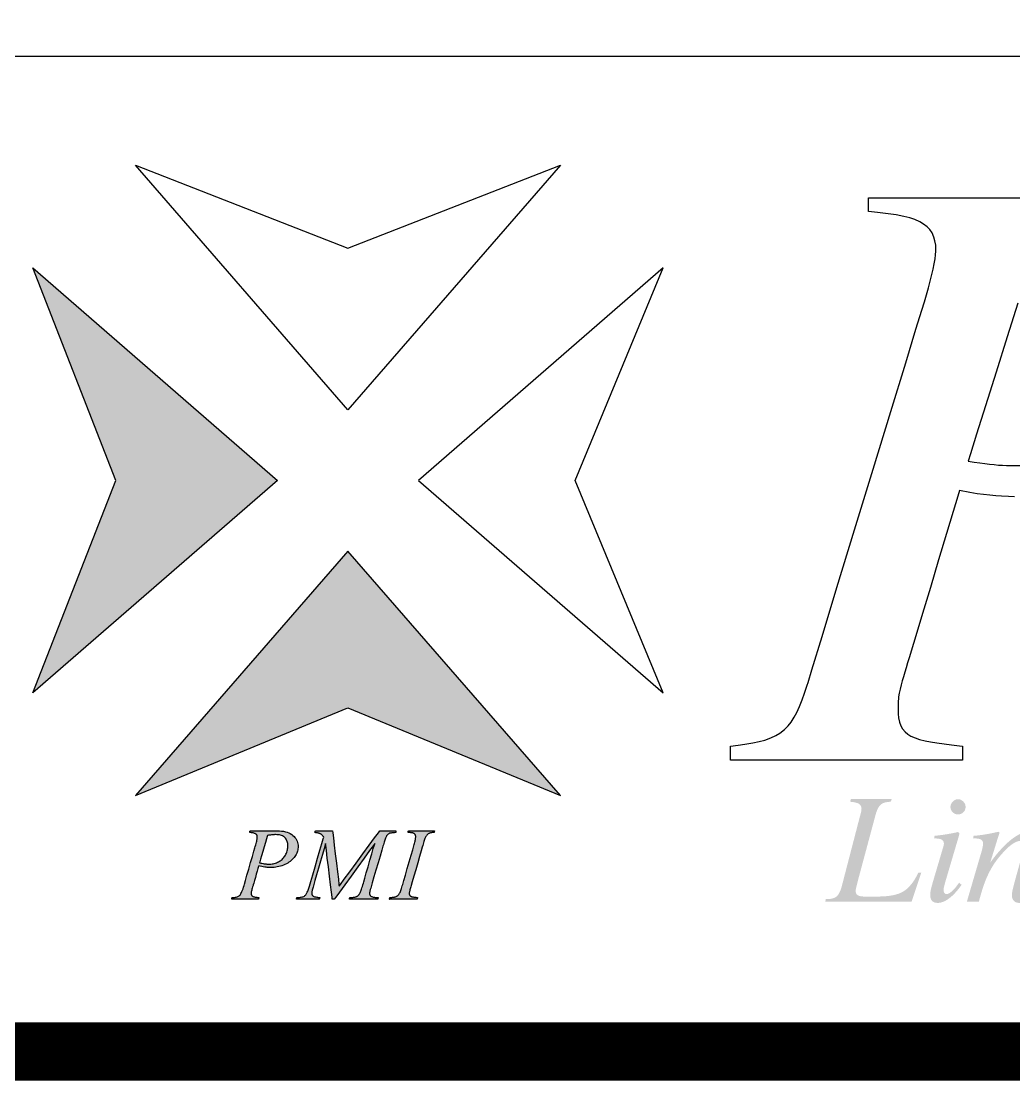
# Model space of a CAD drawing. Header units: millimetres. Extents: x 2300 to 2707, y 6 to 295.
# Drawn here: x 2468.83 to 2491.77, y 6.12 to 30.61 of the extents above; entities that cross this region are included whole.
import ezdxf

# ---------------------------------------------------------------- set-up
doc = ezdxf.new("R2010")
doc.units = ezdxf.units.MM
doc.header["$LTSCALE"] = 10
doc.layers.get('0').update_dxf_attribs({"linetype": 'CONTINUOUS'})

# ---------------------------------------------------------------- blocks, each defined once
blk = doc.blocks.new('PMI')
h = blk.add_hatch(color=4)
h.paths.add_polyline_path([(8.027, -17.918), (8.027, -17.87), (-5.83, -5.828), (-1.118, -17.894), (-5.83, -29.959)])
h.paths.add_polyline_path([(12.065, -21.903), (0, -35.788), (12.065, -30.796), (24.13, -35.788)])
h.paths.add_polyline_path([(15.544, -41.298), (15.55, -41.266), (15.558, -41.23), (15.568, -41.188), (15.58, -41.141), (15.595, -41.088), (15.612, -41.03), (15.631, -40.967), (15.654, -40.887), (15.717, -40.672), (15.806, -40.36), (15.913, -39.991), (16.025, -39.603), (16.131, -39.234), (16.221, -38.922), (16.283, -38.707), (16.306, -38.627), (16.329, -38.542), (16.351, -38.463), (16.373, -38.392), (16.393, -38.327), (16.412, -38.27), (16.43, -38.219), (16.448, -38.176), (16.464, -38.139), (16.479, -38.11), (16.495, -38.085), (16.512, -38.061), (16.531, -38.038), (16.551, -38.017), (16.573, -37.997), (16.597, -37.978), (16.621, -37.961), (16.648, -37.945), (16.676, -37.93), (16.707, -37.916), (16.745, -37.905), (16.773, -37.899), (16.803, -37.894), (16.836, -37.89), (16.871, -37.888), (16.908, -37.886), (16.948, -37.886), (16.952, -37.874), (16.956, -37.86), (16.961, -37.844), (16.966, -37.827), (16.971, -37.811), (16.979, -37.785), (16.928, -37.785), (16.792, -37.785), (16.595, -37.785), (16.362, -37.785), (16.116, -37.785), (15.882, -37.785), (15.685, -37.785), (15.549, -37.785), (15.498, -37.785), (15.489, -37.811), (15.484, -37.827), (15.478, -37.844), (15.473, -37.86), (15.468, -37.874), (15.464, -37.886), (15.511, -37.887), (15.555, -37.888), (15.595, -37.889), (15.631, -37.892), (15.664, -37.895), (15.694, -37.898), (15.732, -37.905), (15.767, -37.916), (15.8, -37.93), (15.827, -37.947), (15.85, -37.966), (15.869, -37.987), (15.885, -38.01), (15.897, -38.036), (15.905, -38.064), (15.91, -38.094), (15.91, -38.119), (15.909, -38.154), (15.906, -38.192), (15.901, -38.234), (15.894, -38.28), (15.884, -38.329), (15.872, -38.381), (15.859, -38.438), (15.843, -38.497), (15.825, -38.561), (15.801, -38.641), (15.739, -38.857), (15.649, -39.169), (15.543, -39.539), (15.431, -39.929), (15.324, -40.299), (15.234, -40.611), (15.172, -40.827), (15.149, -40.908), (15.127, -40.982), (15.105, -41.052), (15.083, -41.116), (15.061, -41.175), (15.04, -41.229), (15.018, -41.278), (14.997, -41.321), (14.975, -41.359), (14.948, -41.402), (14.917, -41.437), (14.878, -41.469), (14.845, -41.49), (14.821, -41.503), (14.796, -41.515), (14.768, -41.527), (14.74, -41.538), (14.699, -41.547), (14.667, -41.552), (14.632, -41.556), (14.593, -41.56), (14.549, -41.563), (14.502, -41.566), (14.451, -41.567), (14.44, -41.594), (14.434, -41.61), (14.427, -41.627), (14.421, -41.643), (14.411, -41.669), (14.465, -41.669), (14.609, -41.669), (14.819, -41.669), (15.068, -41.669), (15.329, -41.669), (15.578, -41.669), (15.787, -41.669), (15.932, -41.669), (15.986, -41.669), (15.994, -41.643), (15.999, -41.627), (16.005, -41.61), (16.01, -41.594), (16.018, -41.567), (15.965, -41.564), (15.915, -41.56), (15.871, -41.556), (15.83, -41.551), (15.794, -41.547), (15.761, -41.542), (15.733, -41.537), (15.699, -41.53), (15.665, -41.518), (15.635, -41.504), (15.609, -41.489), (15.583, -41.467), (15.56, -41.435), (15.546, -41.399), (15.54, -41.366), (15.539, -41.335)])
h.paths.add_polyline_path([(13.455, -41.535), (13.423, -41.523), (13.394, -41.509), (13.359, -41.488), (13.33, -41.462), (13.309, -41.431), (13.296, -41.395), (13.29, -41.356), (13.292, -41.318), (13.294, -41.291), (13.298, -41.262), (13.303, -41.23), (13.31, -41.197), (13.319, -41.162), (13.329, -41.124), (13.341, -41.085), (13.354, -41.043), (13.378, -40.959), (13.444, -40.733), (13.54, -40.405), (13.653, -40.016), (13.772, -39.607), (13.886, -39.219), (13.981, -38.891), (14.047, -38.665), (14.072, -38.58), (14.092, -38.504), (14.112, -38.433), (14.131, -38.368), (14.151, -38.309), (14.169, -38.255), (14.188, -38.208), (14.206, -38.165), (14.224, -38.129), (14.242, -38.098), (14.26, -38.072), (14.278, -38.047), (14.296, -38.024), (14.315, -38.004), (14.344, -37.976), (14.384, -37.947), (14.421, -37.929), (14.452, -37.921), (14.48, -37.916), (14.514, -37.911), (14.554, -37.906), (14.601, -37.901), (14.654, -37.896), (14.713, -37.891), (14.779, -37.886), (14.779, -37.86), (14.779, -37.844), (14.779, -37.827), (14.779, -37.811), (14.779, -37.785), (14.748, -37.785), (14.664, -37.785), (14.543, -37.785), (14.399, -37.785), (14.248, -37.785), (14.104, -37.785), (13.983, -37.785), (13.899, -37.785), (13.868, -37.785), (13.789, -37.893), (13.578, -38.182), (13.271, -38.602), (12.908, -39.099), (12.526, -39.622), (12.163, -40.119), (11.857, -40.538), (11.645, -40.828), (11.566, -40.936), (11.553, -40.828), (11.519, -40.538), (11.468, -40.119), (11.408, -39.622), (11.345, -39.099), (11.286, -38.602), (11.235, -38.182), (11.2, -37.893), (11.187, -37.785), (11.154, -37.785), (11.065, -37.785), (10.936, -37.785), (10.783, -37.785), (10.622, -37.785), (10.468, -37.785), (10.339, -37.785), (10.25, -37.785), (10.217, -37.785), (10.209, -37.811), (10.205, -37.827), (10.2, -37.844), (10.196, -37.86), (10.188, -37.886), (10.238, -37.893), (10.284, -37.899), (10.327, -37.906), (10.365, -37.914), (10.401, -37.922), (10.433, -37.931), (10.461, -37.94), (10.497, -37.954), (10.535, -37.977), (10.564, -38), (10.584, -38.017), (10.604, -38.037), (10.624, -38.059), (10.645, -38.083), (10.666, -38.109), (10.687, -38.137), (10.658, -38.236), (10.58, -38.502), (10.468, -38.887), (10.335, -39.344), (10.195, -39.825), (10.062, -40.281), (9.95, -40.667), (9.873, -40.933), (9.844, -41.032), (9.822, -41.099), (9.8, -41.16), (9.778, -41.216), (9.756, -41.266), (9.735, -41.311), (9.714, -41.351), (9.693, -41.385), (9.672, -41.414), (9.652, -41.437), (9.622, -41.465), (9.588, -41.489), (9.551, -41.51), (9.509, -41.527), (9.463, -41.542), (9.414, -41.553), (9.361, -41.561), (9.304, -41.566), (9.243, -41.567), (9.222, -41.567), (9.197, -41.567), (9.165, -41.567), (9.157, -41.594), (9.152, -41.61), (9.147, -41.627), (9.142, -41.643), (9.134, -41.669), (9.178, -41.669), (9.298, -41.669), (9.47, -41.669), (9.675, -41.669), (9.89, -41.669), (10.094, -41.669), (10.267, -41.669), (10.386, -41.669), (10.431, -41.669), (10.432, -41.666), (10.439, -41.643), (10.444, -41.627), (10.449, -41.61), (10.454, -41.594), (10.458, -41.58), (10.462, -41.567), (10.399, -41.562), (10.341, -41.557), (10.288, -41.55), (10.241, -41.542), (10.199, -41.534), (10.163, -41.524), (10.132, -41.514), (10.096, -41.498), (10.063, -41.471), (10.038, -41.44), (10.021, -41.404), (10.011, -41.363), (10.01, -41.328), (10.011, -41.302), (10.014, -41.271), (10.02, -41.235), (10.027, -41.194), (10.037, -41.147), (10.049, -41.096), (10.063, -41.04), (10.08, -40.979), (10.098, -40.913), (10.122, -40.831), (10.186, -40.61), (10.278, -40.29), (10.387, -39.912), (10.502, -39.513), (10.612, -39.134), (10.704, -38.814), (10.767, -38.594), (10.791, -38.511), (10.804, -38.62), (10.839, -38.91), (10.89, -39.33), (10.95, -39.828), (11.013, -40.352), (11.073, -40.85), (11.123, -41.271), (11.158, -41.561), (11.171, -41.669), (11.186, -41.669), (11.201, -41.669), (11.22, -41.669), (11.239, -41.669), (11.257, -41.669), (11.273, -41.669), (11.287, -41.669), (11.366, -41.561), (11.577, -41.271), (11.883, -40.85), (12.245, -40.352), (12.627, -39.828), (12.989, -39.33), (13.295, -38.91), (13.506, -38.62), (13.584, -38.511), (13.562, -38.588), (13.503, -38.795), (13.416, -39.095), (13.314, -39.45), (13.206, -39.823), (13.104, -40.178), (13.018, -40.478), (12.958, -40.684), (12.936, -40.762), (12.908, -40.856), (12.882, -40.942), (12.858, -41.02), (12.835, -41.091), (12.813, -41.154), (12.792, -41.21), (12.773, -41.258), (12.756, -41.298), (12.74, -41.33), (12.724, -41.357), (12.707, -41.383), (12.691, -41.406), (12.665, -41.438), (12.629, -41.473), (12.592, -41.498), (12.554, -41.517), (12.525, -41.529), (12.493, -41.539), (12.458, -41.548), (12.422, -41.555), (12.382, -41.56), (12.34, -41.564), (12.296, -41.566), (12.248, -41.567), (12.228, -41.567), (12.203, -41.567), (12.171, -41.567), (12.164, -41.594), (12.159, -41.61), (12.154, -41.627), (12.15, -41.643), (12.143, -41.669), (12.198, -41.669), (12.346, -41.669), (12.56, -41.669), (12.815, -41.669), (13.082, -41.669), (13.337, -41.669), (13.551, -41.669), (13.699, -41.669), (13.755, -41.669), (13.761, -41.643), (13.765, -41.627), (13.769, -41.61), (13.774, -41.594), (13.78, -41.567), (13.762, -41.567), (13.74, -41.567), (13.72, -41.567), (13.712, -41.567), (13.661, -41.566), (13.613, -41.564), (13.569, -41.559), (13.528, -41.553), (13.49, -41.545)])
h.paths.add_polyline_path([(6.807, -40.429), (6.861, -40.243), (6.912, -40.067), (6.955, -39.918), (6.985, -39.815), (6.996, -39.776), (7.086, -39.797), (7.173, -39.814), (7.257, -39.83), (7.336, -39.843), (7.412, -39.853), (7.485, -39.862), (7.554, -39.868), (7.619, -39.871), (7.681, -39.872), (7.776, -39.87), (7.87, -39.864), (7.962, -39.853), (8.053, -39.838), (8.142, -39.819), (8.23, -39.795), (8.317, -39.767), (8.402, -39.735), (8.485, -39.699), (8.566, -39.659), (8.642, -39.617), (8.713, -39.572), (8.78, -39.524), (8.843, -39.474), (8.9, -39.422), (8.954, -39.366), (9.003, -39.308), (9.047, -39.248), (9.086, -39.186), (9.121, -39.124), (9.152, -39.061), (9.178, -38.998), (9.199, -38.934), (9.215, -38.87), (9.227, -38.805), (9.234, -38.741), (9.236, -38.675), (9.232, -38.594), (9.221, -38.515), (9.203, -38.44), (9.177, -38.367), (9.144, -38.296), (9.104, -38.229), (9.056, -38.164), (9.001, -38.103), (8.938, -38.044), (8.868, -37.989), (8.791, -37.941), (8.706, -37.9), (8.613, -37.864), (8.513, -37.836), (8.406, -37.813), (8.291, -37.797), (8.169, -37.788), (8.039, -37.785), (7.986, -37.785), (7.846, -37.785), (7.642, -37.785), (7.401, -37.785), (7.147, -37.785), (6.906, -37.785), (6.702, -37.785), (6.561, -37.785), (6.509, -37.785), (6.501, -37.811), (6.496, -37.827), (6.491, -37.844), (6.486, -37.86), (6.478, -37.886), (6.537, -37.89), (6.591, -37.895), (6.641, -37.902), (6.686, -37.909), (6.725, -37.918), (6.76, -37.928), (6.791, -37.94), (6.827, -37.958), (6.862, -37.989), (6.889, -38.023), (6.907, -38.06), (6.917, -38.1), (6.918, -38.133), (6.917, -38.166), (6.913, -38.206), (6.906, -38.252), (6.896, -38.305), (6.883, -38.364), (6.867, -38.43), (6.849, -38.503), (6.828, -38.581), (6.804, -38.667), (6.782, -38.743), (6.723, -38.946), (6.639, -39.241), (6.538, -39.59), (6.432, -39.958), (6.332, -40.307), (6.247, -40.602), (6.188, -40.806), (6.167, -40.882), (6.136, -40.983), (6.106, -41.075), (6.077, -41.157), (6.048, -41.231), (6.019, -41.296), (5.991, -41.351), (5.964, -41.397), (5.937, -41.434), (5.91, -41.462), (5.881, -41.484), (5.848, -41.504), (5.81, -41.521), (5.768, -41.535), (5.721, -41.546), (5.67, -41.556), (5.614, -41.562), (5.553, -41.566), (5.488, -41.567), (5.484, -41.58), (5.48, -41.594), (5.475, -41.61), (5.469, -41.627), (5.465, -41.643), (5.456, -41.669), (5.509, -41.669), (5.649, -41.669), (5.852, -41.669), (6.092, -41.669), (6.346, -41.669), (6.586, -41.669), (6.789, -41.669), (6.929, -41.669), (6.982, -41.669), (6.983, -41.666), (6.989, -41.643), (6.994, -41.627), (6.998, -41.61), (7.003, -41.594), (7.01, -41.567), (6.948, -41.563), (6.891, -41.558), (6.84, -41.552), (6.793, -41.545), (6.752, -41.538), (6.717, -41.529), (6.686, -41.519), (6.651, -41.503), (6.617, -41.477), (6.592, -41.449), (6.575, -41.418), (6.565, -41.383), (6.564, -41.356), (6.565, -41.328), (6.569, -41.295), (6.576, -41.256), (6.585, -41.21), (6.598, -41.159), (6.612, -41.102), (6.63, -41.04), (6.65, -40.971), (6.673, -40.896), (6.684, -40.858), (6.713, -40.755), (6.756, -40.606)])
h.paths.add_polyline_path([(7.048, -39.597), (7.063, -39.544), (7.104, -39.402), (7.163, -39.196), (7.234, -38.952), (7.308, -38.696), (7.378, -38.452), (7.437, -38.246), (7.478, -38.104), (7.493, -38.051), (7.553, -38.041), (7.61, -38.032), (7.665, -38.024), (7.718, -38.018), (7.77, -38.012), (7.819, -38.008), (7.866, -38.005), (7.911, -38.003), (7.955, -38.003), (8.031, -38.005), (8.103, -38.011), (8.17, -38.021), (8.233, -38.036), (8.291, -38.055), (8.345, -38.078), (8.395, -38.105), (8.44, -38.136), (8.481, -38.171), (8.517, -38.21), (8.549, -38.252), (8.577, -38.297), (8.6, -38.345), (8.62, -38.395), (8.635, -38.449), (8.645, -38.506), (8.652, -38.565), (8.654, -38.628), (8.652, -38.689), (8.647, -38.75), (8.638, -38.81), (8.626, -38.87), (8.61, -38.93), (8.591, -38.989), (8.568, -39.047), (8.542, -39.105), (8.512, -39.162), (8.479, -39.218), (8.443, -39.27), (8.405, -39.319), (8.364, -39.365), (8.32, -39.408), (8.274, -39.447), (8.224, -39.484), (8.173, -39.517), (8.118, -39.547), (8.061, -39.574), (8.003, -39.598), (7.944, -39.619), (7.883, -39.636), (7.821, -39.651), (7.758, -39.662), (7.693, -39.67), (7.627, -39.674), (7.56, -39.676), (7.515, -39.675), (7.467, -39.672), (7.416, -39.667), (7.363, -39.66), (7.306, -39.651), (7.246, -39.641), (7.183, -39.628), (7.117, -39.613)], flags=16)
h = blk.add_hatch(color=4)
edge = h.paths.add_edge_path()
edge.add_spline(control_points=[(41.003, -41.446), (40.922, -41.399), (40.881, -41.306), (40.881, -41.135), (40.913, -41.005), (40.967, -40.787)], knot_values=[0, 0, 0, 0, 0.785714, 0.785714, 1, 1, 1, 1], degree=3, periodic=0)
edge.add_spline(control_points=[(40.967, -40.787), (40.986, -40.733), (40.994, -40.686), (40.998, -40.654)], knot_values=[0, 0, 0, 0, 1, 1, 1, 1], degree=3, periodic=0)
edge.add_spline(control_points=[(40.998, -40.654), (41.337, -39.394), (41.675, -38.133), (42.013, -36.873)], knot_values=[0, 0, 0, 0, 1, 1, 1, 1], degree=3, periodic=0)
edge.add_spline(control_points=[(42.013, -36.873), (42.094, -36.586), (42.192, -36.393), (42.314, -36.29)], knot_values=[0, 0, 0, 0, 1, 1, 1, 1], degree=3, periodic=0)
edge.add_spline(control_points=[(42.314, -36.29), (42.434, -36.192), (42.623, -36.14), (42.873, -36.133)], knot_values=[0, 0, 0, 0, 1, 1, 1, 1], degree=3, periodic=0)
edge.add_spline(control_points=[(42.873, -36.133), (42.893, -36.085), (42.912, -36.037), (42.932, -35.988)], knot_values=[0, 0, 0, 0, 1, 1, 1, 1], degree=3, periodic=0)
edge.add_spline(control_points=[(42.932, -35.988), (42.158, -35.988), (41.383, -35.988), (40.609, -35.988)], knot_values=[0, 0, 0, 0, 1, 1, 1, 1], degree=3, periodic=0)
edge.add_spline(control_points=[(40.609, -35.988), (40.595, -36.037), (40.581, -36.085), (40.567, -36.133)], knot_values=[0, 0, 0, 0, 1, 1, 1, 1], degree=3, periodic=0)
edge.add_spline(control_points=[(40.567, -36.133), (40.805, -36.155), (40.971, -36.194), (41.069, -36.253)], knot_values=[0, 0, 0, 0, 1, 1, 1, 1], degree=3, periodic=0)
edge.add_spline(control_points=[(41.069, -36.253), (41.17, -36.317), (41.214, -36.415), (41.214, -36.586), (41.209, -36.635), (41.197, -36.689)], knot_values=[0, 0, 0, 0, 0.728571, 0.728571, 1, 1, 1, 1], degree=3, periodic=0)
edge.add_spline(control_points=[(41.197, -36.689), (41.187, -36.75), (41.16, -36.846), (41.123, -36.971)], knot_values=[0, 0, 0, 0, 1, 1, 1, 1], degree=3, periodic=0)
edge.add_spline(control_points=[(41.123, -36.971), (40.783, -38.281), (40.442, -39.591), (40.021, -41.213), (39.918, -41.414), (39.8, -41.512)], knot_values=[0, 0, 0, 0, 0.808065, 0.808065, 1, 1, 1, 1], degree=3, periodic=0)
edge.add_spline(control_points=[(39.8, -41.512), (39.685, -41.615), (39.496, -41.664), (39.227, -41.661)], knot_values=[0, 0, 0, 0, 1, 1, 1, 1], degree=3, periodic=0)
edge.add_spline(control_points=[(39.19, -41.661), (39.178, -41.709), (39.167, -41.756), (39.156, -41.804)], knot_values=[0, 0, 0, 0, 1, 1, 1, 1], degree=3, periodic=0)
edge.add_spline(control_points=[(39.156, -41.804), (40.79, -41.804), (42.425, -41.804), (44.059, -41.804)], knot_values=[0, 0, 0, 0, 1, 1, 1, 1], degree=3, periodic=0)
edge.add_spline(control_points=[(44.059, -41.804), (44.243, -41.253), (44.427, -40.702), (44.611, -40.152)], knot_values=[0, 0, 0, 0, 1, 1, 1, 1], degree=3, periodic=0)
edge.add_spline(control_points=[(44.611, -40.152), (44.557, -40.152), (44.503, -40.152), (44.449, -40.152)], knot_values=[0, 0, 0, 0, 1, 1, 1, 1], degree=3, periodic=0)
edge.add_spline(control_points=[(44.449, -40.152), (44.194, -40.679), (43.906, -41.035), (43.27, -41.426), (42.77, -41.517), (41.898, -41.517), (41.697, -41.517), (41.496, -41.517)], knot_values=[0, 0, 0, 0, 0.434081, 0.434081, 0.869651, 0.869651, 1, 1, 1, 1], degree=3, periodic=0)
edge.add_spline(control_points=[(41.496, -41.517), (41.251, -41.522), (41.084, -41.5), (41.003, -41.446)], knot_values=[0, 0, 0, 0, 1, 1, 1, 1], degree=3, periodic=0)
h = blk.add_hatch(color=4)
edge = h.paths.add_edge_path()
edge.add_spline(control_points=[(46.997, -36.733), (47.083, -36.652), (47.122, -36.55), (47.122, -36.312), (47.083, -36.214), (46.992, -36.123)], knot_values=[0, 0, 0, 0, 0.525773, 0.525773, 1, 1, 1, 1], degree=3, periodic=0)
edge.add_spline(control_points=[(46.992, -36.123), (46.909, -36.037), (46.804, -35.993), (46.689, -35.988)], knot_values=[0, 0, 0, 0, 1, 1, 1, 1], degree=3, periodic=0)
edge.add_spline(control_points=[(46.689, -35.988), (46.581, -35.993), (46.485, -36.037), (46.397, -36.128)], knot_values=[0, 0, 0, 0, 1, 1, 1, 1], degree=3, periodic=0)
edge.add_spline(control_points=[(46.397, -36.128), (46.306, -36.219), (46.262, -36.317), (46.262, -36.545), (46.306, -36.648), (46.392, -36.728)], knot_values=[0, 0, 0, 0, 0.473118, 0.473118, 1, 1, 1, 1], degree=3, periodic=0)
edge.add_spline(control_points=[(46.392, -36.728), (46.478, -36.814), (46.576, -36.856), (46.689, -36.851)], knot_values=[0, 0, 0, 0, 1, 1, 1, 1], degree=3, periodic=0)
edge.add_spline(control_points=[(46.689, -36.851), (46.814, -36.856), (46.916, -36.814), (46.997, -36.733)], knot_values=[0, 0, 0, 0, 1, 1, 1, 1], degree=3, periodic=0)
h = blk.add_hatch(color=4)
edge = h.paths.add_edge_path()
edge.add_spline(control_points=[(46.733, -38.106), (46.742, -38.076), (46.75, -38.049), (46.755, -38.022)], knot_values=[0, 0, 0, 0, 1, 1, 1, 1], degree=3, periodic=0)
edge.add_spline(control_points=[(46.755, -38.022), (46.765, -38.003), (46.765, -37.981), (46.765, -37.932), (46.76, -37.91), (46.742, -37.888)], knot_values=[0, 0, 0, 0, 0.45, 0.45, 1, 1, 1, 1], degree=3, periodic=0)
edge.add_spline(control_points=[(46.742, -37.888), (46.725, -37.868), (46.701, -37.861), (46.671, -37.856)], knot_values=[0, 0, 0, 0, 1, 1, 1, 1], degree=3, periodic=0)
edge.add_spline(control_points=[(46.671, -37.856), (46.662, -37.861), (46.62, -37.868), (46.539, -37.888)], knot_values=[0, 0, 0, 0, 1, 1, 1, 1], degree=3, periodic=0)
edge.add_spline(control_points=[(46.539, -37.888), (46.164, -37.968), (45.767, -38.03), (45.365, -38.071)], knot_values=[0, 0, 0, 0, 1, 1, 1, 1], degree=3, periodic=0)
edge.add_spline(control_points=[(45.365, -38.071), (45.355, -38.119), (45.344, -38.166), (45.333, -38.213)], knot_values=[0, 0, 0, 0, 1, 1, 1, 1], degree=3, periodic=0)
edge.add_spline(control_points=[(45.333, -38.213), (45.539, -38.218), (45.689, -38.24), (45.767, -38.287)], knot_values=[0, 0, 0, 0, 1, 1, 1, 1], degree=3, periodic=0)
edge.add_spline(control_points=[(45.767, -38.287), (45.848, -38.331), (45.89, -38.407), (45.89, -38.557), (45.873, -38.65), (45.831, -38.784)], knot_values=[0, 0, 0, 0, 0.655738, 0.655738, 1, 1, 1, 1], degree=3, periodic=0)
edge.add_spline(control_points=[(45.831, -38.784), (45.829, -38.788), (45.828, -38.791), (45.826, -38.794)], knot_values=[0, 0, 0, 0, 1, 1, 1, 1], degree=3, periodic=0)
edge.add_spline(control_points=[(45.826, -38.794), (45.638, -39.43), (45.45, -40.065), (45.262, -40.701)], knot_values=[0, 0, 0, 0, 1, 1, 1, 1], degree=3, periodic=0)
edge.add_spline(control_points=[(45.262, -40.701), (45.208, -40.897), (45.167, -41.046), (45.145, -41.149)], knot_values=[0, 0, 0, 0, 1, 1, 1, 1], degree=3, periodic=0)
edge.add_spline(control_points=[(45.145, -41.149), (45.128, -41.257), (45.113, -41.345), (45.113, -41.571), (45.15, -41.688), (45.292, -41.84), (45.397, -41.877), (45.738, -41.877), (45.956, -41.796), (46.186, -41.62)], knot_values=[0, 0, 0, 0, 0.11924, 0.11924, 0.365671, 0.365671, 0.612101, 0.612101, 1, 1, 1, 1], degree=3, periodic=0)
edge.add_spline(control_points=[(46.186, -41.62), (46.419, -41.451), (46.652, -41.193), (46.894, -40.853)], knot_values=[0, 0, 0, 0, 1, 1, 1, 1], degree=3, periodic=0)
edge.add_spline(control_points=[(46.894, -40.853), (46.848, -40.811), (46.801, -40.769), (46.755, -40.728)], knot_values=[0, 0, 0, 0, 1, 1, 1, 1], degree=3, periodic=0)
edge.add_spline(control_points=[(46.755, -40.728), (46.613, -40.934), (46.483, -41.095), (46.355, -41.208)], knot_values=[0, 0, 0, 0, 1, 1, 1, 1], degree=3, periodic=0)
edge.add_spline(control_points=[(46.355, -41.208), (46.23, -41.323), (46.127, -41.377), (46.047, -41.372)], knot_values=[0, 0, 0, 0, 1, 1, 1, 1], degree=3, periodic=0)
edge.add_spline(control_points=[(46.047, -41.372), (45.993, -41.377), (45.953, -41.36), (45.922, -41.316)], knot_values=[0, 0, 0, 0, 1, 1, 1, 1], degree=3, periodic=0)
edge.add_spline(control_points=[(45.922, -41.316), (45.89, -41.274), (45.873, -41.213), (45.873, -41.1), (45.88, -41.054), (45.89, -41)], knot_values=[0, 0, 0, 0, 0.76087, 0.76087, 1, 1, 1, 1], degree=3, periodic=0)
edge.add_spline(control_points=[(45.89, -41), (45.902, -40.948), (45.922, -40.88), (45.939, -40.794)], knot_values=[0, 0, 0, 0, 1, 1, 1, 1], degree=3, periodic=0)
edge.add_spline(control_points=[(45.939, -40.794), (46.203, -39.898), (46.468, -39.002), (46.733, -38.106)], knot_values=[0, 0, 0, 0, 1, 1, 1, 1], degree=3, periodic=0)
h = blk.add_hatch(color=4)
edge = h.paths.add_edge_path()
edge.add_spline(control_points=[(51.117, -38.64), (51.134, -38.525), (51.144, -38.417), (51.144, -38.174), (51.104, -38.062), (50.933, -37.9), (50.813, -37.861), (50.656, -37.856)], knot_values=[0, 0, 0, 0, 0.253165, 0.253165, 0.626582, 0.626582, 1, 1, 1, 1], degree=3, periodic=0)
edge.add_spline(control_points=[(50.656, -37.856), (50.377, -37.861), (50.046, -38.01), (49.313, -38.61), (48.923, -39.034), (48.519, -39.593)], knot_values=[0, 0, 0, 0, 0.498368, 0.498368, 1, 1, 1, 1], degree=3, periodic=0)
edge.add_spline(control_points=[(48.519, -39.593), (48.676, -39.086), (48.833, -38.579), (48.99, -38.071)], knot_values=[0, 0, 0, 0, 1, 1, 1, 1], degree=3, periodic=0)
edge.add_spline(control_points=[(48.99, -38.071), (49.009, -38.027), (49.021, -37.995), (49.026, -37.968)], knot_values=[0, 0, 0, 0, 1, 1, 1, 1], degree=3, periodic=0)
edge.add_spline(control_points=[(49.026, -37.968), (49.034, -37.949), (49.039, -37.932), (49.039, -37.892), (49.039, -37.873), (49.031, -37.861)], knot_values=[0, 0, 0, 0, 0.3125, 0.3125, 1, 1, 1, 1], degree=3, periodic=0)
edge.add_spline(control_points=[(49.031, -37.861), (49.021, -37.851), (49.009, -37.846), (48.99, -37.841)], knot_values=[0, 0, 0, 0, 1, 1, 1, 1], degree=3, periodic=0)
edge.add_spline(control_points=[(48.99, -37.841), (48.982, -37.846), (48.931, -37.856), (48.848, -37.868)], knot_values=[0, 0, 0, 0, 1, 1, 1, 1], degree=3, periodic=0)
edge.add_spline(control_points=[(48.848, -37.868), (48.433, -37.968), (48.007, -38.035), (47.576, -38.071)], knot_values=[0, 0, 0, 0, 1, 1, 1, 1], degree=3, periodic=0)
edge.add_spline(control_points=[(47.576, -38.071), (47.567, -38.119), (47.558, -38.166), (47.549, -38.213)], knot_values=[0, 0, 0, 0, 1, 1, 1, 1], degree=3, periodic=0)
edge.add_spline(control_points=[(47.549, -38.213), (47.573, -38.213), (47.598, -38.213), (47.622, -38.213)], knot_values=[0, 0, 0, 0, 1, 1, 1, 1], degree=3, periodic=0)
edge.add_spline(control_points=[(47.622, -38.213), (47.806, -38.218), (47.936, -38.24), (48.007, -38.287)], knot_values=[0, 0, 0, 0, 1, 1, 1, 1], degree=3, periodic=0)
edge.add_spline(control_points=[(48.007, -38.287), (48.078, -38.331), (48.115, -38.402), (48.115, -38.557), (48.105, -38.633), (48.088, -38.721)], knot_values=[0, 0, 0, 0, 0.619048, 0.619048, 1, 1, 1, 1], degree=3, periodic=0)
edge.add_spline(control_points=[(48.088, -38.721), (48.071, -38.816), (48.044, -38.919), (48.007, -39.034)], knot_values=[0, 0, 0, 0, 1, 1, 1, 1], degree=3, periodic=0)
edge.add_spline(control_points=[(48.007, -39.034), (47.737, -39.957), (47.466, -40.88), (47.196, -41.804)], knot_values=[0, 0, 0, 0, 1, 1, 1, 1], degree=3, periodic=0)
edge.add_spline(control_points=[(47.196, -41.804), (47.423, -41.804), (47.65, -41.804), (47.877, -41.804)], knot_values=[0, 0, 0, 0, 1, 1, 1, 1], degree=3, periodic=0)
edge.add_spline(control_points=[(47.877, -41.804), (48.034, -41.203), (48.194, -40.717), (48.536, -39.973), (48.74, -39.631), (49.232, -39.022), (49.46, -38.784), (49.673, -38.613)], knot_values=[0, 0, 0, 0, 0.337317, 0.337317, 0.66655, 0.66655, 1, 1, 1, 1], degree=3, periodic=0)
edge.add_spline(control_points=[(49.673, -38.613), (49.887, -38.449), (50.063, -38.363), (50.203, -38.358)], knot_values=[0, 0, 0, 0, 1, 1, 1, 1], degree=3, periodic=0)
edge.add_spline(control_points=[(50.203, -38.358), (50.279, -38.363), (50.337, -38.385), (50.372, -38.424)], knot_values=[0, 0, 0, 0, 1, 1, 1, 1], degree=3, periodic=0)
edge.add_spline(control_points=[(50.372, -38.424), (50.409, -38.471), (50.426, -38.532), (50.426, -38.682), (50.416, -38.753), (50.382, -38.931), (50.355, -39.054), (50.163, -39.751), (50.014, -40.296), (49.864, -40.84)], knot_values=[0, 0, 0, 0, 0.219979, 0.219979, 0.362669, 0.362669, 0.501637, 0.501637, 1, 1, 1, 1], degree=3, periodic=0)
edge.add_spline(control_points=[(49.864, -40.84), (49.83, -40.983), (49.798, -41.105), (49.779, -41.198)], knot_values=[0, 0, 0, 0, 1, 1, 1, 1], degree=3, periodic=0)
edge.add_spline(control_points=[(49.779, -41.198), (49.762, -41.296), (49.749, -41.372), (49.749, -41.576), (49.789, -41.683), (49.86, -41.759)], knot_values=[0, 0, 0, 0, 0.289157, 0.289157, 1, 1, 1, 1], degree=3, periodic=0)
edge.add_spline(control_points=[(49.86, -41.759), (49.938, -41.84), (50.041, -41.877), (50.389, -41.877), (50.602, -41.791), (50.808, -41.603)], knot_values=[0, 0, 0, 0, 0.373239, 0.373239, 1, 1, 1, 1], degree=3, periodic=0)
edge.add_spline(control_points=[(50.808, -41.603), (51.014, -41.424), (51.225, -41.139), (51.43, -40.755)], knot_values=[0, 0, 0, 0, 1, 1, 1, 1], degree=3, periodic=0)
edge.add_spline(control_points=[(51.43, -40.755), (51.38, -40.721), (51.329, -40.688), (51.278, -40.654)], knot_values=[0, 0, 0, 0, 1, 1, 1, 1], degree=3, periodic=0)
edge.add_spline(control_points=[(51.278, -40.654), (51.144, -40.907), (51.024, -41.085), (50.921, -41.203)], knot_values=[0, 0, 0, 0, 1, 1, 1, 1], degree=3, periodic=0)
edge.add_spline(control_points=[(50.921, -41.203), (50.815, -41.318), (50.722, -41.377), (50.641, -41.372)], knot_values=[0, 0, 0, 0, 1, 1, 1, 1], degree=3, periodic=0)
edge.add_spline(control_points=[(50.641, -41.372), (50.587, -41.377), (50.543, -41.36), (50.511, -41.323)], knot_values=[0, 0, 0, 0, 1, 1, 1, 1], degree=3, periodic=0)
edge.add_spline(control_points=[(50.511, -41.323), (50.484, -41.294), (50.467, -41.242), (50.467, -41.135), (50.475, -41.078), (50.489, -41.005)], knot_values=[0, 0, 0, 0, 0.613636, 0.613636, 1, 1, 1, 1], degree=3, periodic=0)
edge.add_spline(control_points=[(50.489, -41.005), (50.507, -40.938), (50.533, -40.831), (50.57, -40.686)], knot_values=[0, 0, 0, 0, 1, 1, 1, 1], degree=3, periodic=0)
edge.add_spline(control_points=[(50.57, -40.686), (50.722, -40.13), (50.874, -39.574), (51.026, -39.017)], knot_values=[0, 0, 0, 0, 1, 1, 1, 1], degree=3, periodic=0)
edge.add_spline(control_points=[(51.026, -39.017), (51.068, -38.887), (51.1, -38.762), (51.117, -38.64)], knot_values=[0, 0, 0, 0, 1, 1, 1, 1], degree=3, periodic=0)
at = {"color": 4, "linetype": 'Continuous'}
blk.add_line((8.027, -17.918), (8.027, -17.87), dxfattribs=at)
for points in [[(12.065, -4.712, 0), (24.13, 0, 0), (12.065, -13.884, 0), (0, 0, 0), (12.065, -4.712, 0)], [(-1.118, -17.894, 0), (-5.83, -5.828, 0), (8.055, -17.894, 0), (-5.83, -29.959, 0), (-1.118, -17.894, 0)], [(24.966, -17.894, 0), (29.959, -5.828, 0), (16.074, -17.894, 0), (29.959, -29.959, 0), (24.966, -17.894, 0)], [(12.065, -30.796, 0), (24.13, -35.788, 0), (12.065, -21.903, 0), (0, -35.788, 0), (12.065, -30.796, 0)], [(6.509, -37.785, 0), (6.561, -37.785, 0), (6.702, -37.785, 0), (6.906, -37.785, 0), (7.147, -37.785, 0), (7.401, -37.785, 0), (7.642, -37.785, 0), (7.846, -37.785, 0), (7.986, -37.785, 0), (8.039, -37.785, 0), (8.169, -37.788, 0), (8.291, -37.797, 0), (8.406, -37.813, 0), (8.513, -37.836, 0), (8.613, -37.864, 0), (8.706, -37.9, 0), (8.791, -37.941, 0), (8.868, -37.989, 0), (8.938, -38.044, 0), (9.001, -38.103, 0), (9.056, -38.164, 0), (9.104, -38.229, 0), (9.144, -38.296, 0), (9.177, -38.367, 0), (9.203, -38.44, 0), (9.221, -38.515, 0), (9.232, -38.594, 0), (9.236, -38.675, 0), (9.234, -38.741, 0), (9.227, -38.805, 0), (9.215, -38.87, 0), (9.199, -38.934, 0), (9.178, -38.998, 0), (9.152, -39.061, 0), (9.121, -39.124, 0), (9.086, -39.186, 0), (9.047, -39.248, 0), (9.003, -39.308, 0), (8.954, -39.366, 0), (8.9, -39.422, 0), (8.843, -39.474, 0), (8.78, -39.524, 0), (8.713, -39.572, 0), (8.642, -39.617, 0), (8.566, -39.659, 0), (8.485, -39.699, 0), (8.402, -39.735, 0), (8.317, -39.767, 0), (8.23, -39.795, 0), (8.142, -39.819, 0), (8.053, -39.838, 0), (7.962, -39.853, 0), (7.87, -39.864, 0), (7.776, -39.87, 0), (7.681, -39.872, 0), (7.619, -39.871, 0), (7.554, -39.868, 0), (7.485, -39.862, 0), (7.412, -39.853, 0), (7.336, -39.843, 0), (7.257, -39.83, 0), (7.173, -39.814, 0), (7.086, -39.797, 0), (6.996, -39.776, 0), (6.985, -39.815, 0), (6.955, -39.918, 0), (6.912, -40.067, 0), (6.861, -40.243, 0), (6.807, -40.429, 0), (6.756, -40.606, 0), (6.713, -40.755, 0), (6.684, -40.858, 0), (6.673, -40.896, 0), (6.65, -40.971, 0), (6.63, -41.04, 0), (6.612, -41.102, 0), (6.598, -41.159, 0), (6.585, -41.21, 0), (6.576, -41.256, 0), (6.569, -41.295, 0), (6.565, -41.328, 0), (6.564, -41.356, 0), (6.565, -41.374, 0), (6.568, -41.392, 0), (6.573, -41.409, 0), (6.579, -41.425, 0), (6.588, -41.441, 0), (6.598, -41.456, 0), (6.611, -41.47, 0), (6.625, -41.483, 0), (6.641, -41.496, 0), (6.661, -41.508, 0), (6.686, -41.519, 0), (6.717, -41.529, 0), (6.752, -41.538, 0), (6.793, -41.545, 0), (6.84, -41.552, 0), (6.891, -41.558, 0), (6.948, -41.563, 0), (7.01, -41.567, 0), (7.009, -41.571, 0), (7.007, -41.58, 0), (7.003, -41.594, 0), (6.998, -41.61, 0), (6.994, -41.627, 0), (6.989, -41.643, 0), (6.985, -41.656, 0), (6.983, -41.666, 0), (6.982, -41.669, 0), (6.929, -41.669, 0), (6.789, -41.669, 0), (6.586, -41.669, 0), (6.346, -41.669, 0), (6.092, -41.669, 0), (5.852, -41.669, 0), (5.649, -41.669, 0), (5.509, -41.669, 0), (5.456, -41.669, 0), (5.457, -41.666, 0), (5.46, -41.656, 0), (5.465, -41.643, 0), (5.469, -41.627, 0), (5.475, -41.61, 0), (5.48, -41.594, 0), (5.484, -41.58, 0), (5.487, -41.571, 0), (5.488, -41.567, 0), (5.553, -41.566, 0), (5.614, -41.562, 0), (5.67, -41.556, 0), (5.721, -41.546, 0), (5.768, -41.535, 0), (5.81, -41.521, 0), (5.848, -41.504, 0), (5.881, -41.484, 0), (5.91, -41.462, 0), (5.937, -41.434, 0), (5.964, -41.397, 0), (5.991, -41.351, 0), (6.019, -41.296, 0), (6.048, -41.231, 0), (6.077, -41.157, 0), (6.106, -41.075, 0), (6.136, -40.983, 0), (6.167, -40.882, 0), (6.188, -40.806, 0), (6.247, -40.602, 0), (6.332, -40.307, 0), (6.432, -39.958, 0), (6.538, -39.59, 0), (6.639, -39.241, 0), (6.723, -38.946, 0), (6.782, -38.743, 0), (6.804, -38.667, 0), (6.828, -38.581, 0), (6.849, -38.503, 0), (6.867, -38.43, 0), (6.883, -38.364, 0), (6.896, -38.305, 0), (6.906, -38.252, 0), (6.913, -38.206, 0), (6.917, -38.166, 0), (6.918, -38.133, 0), (6.917, -38.111, 0), (6.914, -38.09, 0), (6.909, -38.07, 0), (6.902, -38.051, 0), (6.893, -38.032, 0), (6.882, -38.015, 0), (6.869, -37.998, 0), (6.854, -37.982, 0), (6.837, -37.967, 0), (6.816, -37.953, 0), (6.791, -37.94, 0), (6.76, -37.928, 0), (6.725, -37.918, 0), (6.686, -37.909, 0), (6.641, -37.902, 0), (6.591, -37.895, 0), (6.537, -37.89, 0), (6.478, -37.886, 0), (6.479, -37.883, 0), (6.482, -37.874, 0), (6.486, -37.86, 0), (6.491, -37.844, 0), (6.496, -37.827, 0), (6.501, -37.811, 0), (6.505, -37.797, 0), (6.508, -37.788, 0), (6.509, -37.785, 0)], [(11.187, -37.785, 0), (11.2, -37.893, 0), (11.235, -38.182, 0), (11.286, -38.602, 0), (11.345, -39.099, 0), (11.408, -39.622, 0), (11.468, -40.119, 0), (11.519, -40.538, 0), (11.553, -40.828, 0), (11.566, -40.936, 0), (11.645, -40.828, 0), (11.857, -40.538, 0), (12.163, -40.119, 0), (12.526, -39.622, 0), (12.908, -39.099, 0), (13.271, -38.602, 0), (13.578, -38.182, 0), (13.789, -37.893, 0), (13.868, -37.785, 0), (13.899, -37.785, 0), (13.983, -37.785, 0), (14.104, -37.785, 0), (14.248, -37.785, 0), (14.399, -37.785, 0), (14.543, -37.785, 0), (14.664, -37.785, 0), (14.748, -37.785, 0), (14.779, -37.785, 0), (14.779, -37.788, 0), (14.779, -37.797, 0), (14.779, -37.811, 0), (14.779, -37.827, 0), (14.779, -37.844, 0), (14.779, -37.86, 0), (14.779, -37.874, 0), (14.779, -37.883, 0), (14.779, -37.886, 0), (14.713, -37.891, 0), (14.654, -37.896, 0), (14.601, -37.901, 0), (14.554, -37.906, 0), (14.514, -37.911, 0), (14.48, -37.916, 0), (14.452, -37.921, 0), (14.43, -37.926, 0), (14.415, -37.931, 0), (14.394, -37.942, 0), (14.374, -37.954, 0), (14.354, -37.968, 0), (14.334, -37.985, 0), (14.315, -38.004, 0), (14.296, -38.024, 0), (14.278, -38.047, 0), (14.26, -38.072, 0), (14.242, -38.098, 0), (14.224, -38.129, 0), (14.206, -38.165, 0), (14.188, -38.208, 0), (14.169, -38.255, 0), (14.151, -38.309, 0), (14.131, -38.368, 0), (14.112, -38.433, 0), (14.092, -38.504, 0), (14.072, -38.58, 0), (14.047, -38.665, 0), (13.981, -38.891, 0), (13.886, -39.219, 0), (13.772, -39.607, 0), (13.653, -40.016, 0), (13.54, -40.405, 0), (13.444, -40.733, 0), (13.378, -40.959, 0), (13.354, -41.043, 0), (13.341, -41.085, 0), (13.329, -41.124, 0), (13.319, -41.162, 0), (13.31, -41.197, 0), (13.303, -41.23, 0), (13.298, -41.262, 0), (13.294, -41.291, 0), (13.292, -41.318, 0), (13.291, -41.344, 0), (13.292, -41.365, 0), (13.295, -41.385, 0), (13.299, -41.404, 0), (13.306, -41.422, 0), (13.315, -41.439, 0), (13.325, -41.454, 0), (13.338, -41.469, 0), (13.352, -41.482, 0), (13.368, -41.494, 0), (13.394, -41.509, 0), (13.423, -41.523, 0), (13.455, -41.535, 0), (13.49, -41.545, 0), (13.528, -41.553, 0), (13.569, -41.559, 0), (13.613, -41.564, 0), (13.661, -41.566, 0), (13.712, -41.567, 0), (13.714, -41.567, 0), (13.72, -41.567, 0), (13.729, -41.567, 0), (13.74, -41.567, 0), (13.752, -41.567, 0), (13.762, -41.567, 0), (13.772, -41.567, 0), (13.778, -41.567, 0), (13.78, -41.567, 0), (13.779, -41.571, 0), (13.777, -41.58, 0), (13.774, -41.594, 0), (13.769, -41.61, 0), (13.765, -41.627, 0), (13.761, -41.643, 0), (13.758, -41.656, 0), (13.755, -41.666, 0), (13.755, -41.669, 0), (13.699, -41.669, 0), (13.551, -41.669, 0), (13.337, -41.669, 0), (13.082, -41.669, 0), (12.815, -41.669, 0), (12.56, -41.669, 0), (12.346, -41.669, 0), (12.198, -41.669, 0), (12.143, -41.669, 0), (12.144, -41.666, 0), (12.146, -41.656, 0), (12.15, -41.643, 0), (12.154, -41.627, 0), (12.159, -41.61, 0), (12.164, -41.594, 0), (12.168, -41.58, 0), (12.17, -41.571, 0), (12.171, -41.567, 0), (12.174, -41.567, 0), (12.181, -41.567, 0), (12.191, -41.567, 0), (12.203, -41.567, 0), (12.216, -41.567, 0), (12.228, -41.567, 0), (12.239, -41.567, 0), (12.246, -41.567, 0), (12.248, -41.567, 0), (12.296, -41.566, 0), (12.34, -41.564, 0), (12.382, -41.56, 0), (12.422, -41.555, 0), (12.458, -41.548, 0), (12.493, -41.539, 0), (12.525, -41.529, 0), (12.554, -41.517, 0), (12.581, -41.504, 0), (12.6, -41.493, 0), (12.619, -41.479, 0), (12.638, -41.464, 0), (12.656, -41.447, 0), (12.673, -41.428, 0), (12.691, -41.406, 0), (12.707, -41.383, 0), (12.724, -41.357, 0), (12.74, -41.33, 0), (12.756, -41.298, 0), (12.773, -41.258, 0), (12.792, -41.21, 0), (12.813, -41.154, 0), (12.835, -41.091, 0), (12.858, -41.02, 0), (12.882, -40.942, 0), (12.908, -40.856, 0), (12.936, -40.762, 0), (12.958, -40.684, 0), (13.018, -40.478, 0), (13.104, -40.178, 0), (13.206, -39.823, 0), (13.314, -39.45, 0), (13.416, -39.095, 0), (13.503, -38.795, 0), (13.562, -38.588, 0), (13.584, -38.511, 0), (13.506, -38.62, 0), (13.295, -38.91, 0), (12.989, -39.33, 0), (12.627, -39.828, 0), (12.245, -40.352, 0), (11.883, -40.85, 0), (11.577, -41.271, 0), (11.366, -41.561, 0), (11.287, -41.669, 0), (11.283, -41.669, 0), (11.273, -41.669, 0), (11.257, -41.669, 0), (11.239, -41.669, 0), (11.22, -41.669, 0), (11.201, -41.669, 0), (11.186, -41.669, 0), (11.175, -41.669, 0), (11.171, -41.669, 0), (11.158, -41.561, 0), (11.123, -41.271, 0), (11.073, -40.85, 0), (11.013, -40.352, 0), (10.95, -39.828, 0), (10.89, -39.33, 0), (10.839, -38.91, 0), (10.804, -38.62, 0), (10.791, -38.511, 0), (10.767, -38.594, 0), (10.704, -38.814, 0), (10.612, -39.134, 0), (10.502, -39.513, 0), (10.387, -39.912, 0), (10.278, -40.29, 0), (10.186, -40.61, 0), (10.122, -40.831, 0), (10.098, -40.913, 0), (10.08, -40.979, 0), (10.063, -41.04, 0), (10.049, -41.096, 0), (10.037, -41.147, 0), (10.027, -41.194, 0), (10.02, -41.235, 0), (10.014, -41.271, 0), (10.011, -41.302, 0), (10.01, -41.328, 0), (10.011, -41.351, 0), (10.014, -41.373, 0), (10.018, -41.394, 0), (10.025, -41.413, 0), (10.034, -41.431, 0), (10.044, -41.448, 0), (10.056, -41.463, 0), (10.071, -41.478, 0), (10.087, -41.491, 0), (10.107, -41.503, 0), (10.132, -41.514, 0), (10.163, -41.524, 0), (10.199, -41.534, 0), (10.241, -41.542, 0), (10.288, -41.55, 0), (10.341, -41.557, 0), (10.399, -41.562, 0), (10.462, -41.567, 0), (10.461, -41.571, 0), (10.458, -41.58, 0), (10.454, -41.594, 0), (10.449, -41.61, 0), (10.444, -41.627, 0), (10.439, -41.643, 0), (10.435, -41.656, 0), (10.432, -41.666, 0), (10.431, -41.669, 0), (10.386, -41.669, 0), (10.267, -41.669, 0), (10.094, -41.669, 0), (9.89, -41.669, 0), (9.675, -41.669, 0), (9.47, -41.669, 0), (9.298, -41.669, 0), (9.178, -41.669, 0), (9.134, -41.669, 0), (9.135, -41.666, 0), (9.138, -41.656, 0), (9.142, -41.643, 0), (9.147, -41.627, 0), (9.152, -41.61, 0), (9.157, -41.594, 0), (9.161, -41.58, 0), (9.164, -41.571, 0), (9.165, -41.567, 0), (9.168, -41.567, 0), (9.175, -41.567, 0), (9.185, -41.567, 0), (9.197, -41.567, 0), (9.21, -41.567, 0), (9.222, -41.567, 0), (9.233, -41.567, 0), (9.24, -41.567, 0), (9.243, -41.567, 0), (9.304, -41.566, 0), (9.361, -41.561, 0), (9.414, -41.553, 0), (9.463, -41.542, 0), (9.509, -41.527, 0), (9.551, -41.51, 0), (9.588, -41.489, 0), (9.622, -41.465, 0), (9.652, -41.437, 0), (9.672, -41.414, 0), (9.693, -41.385, 0), (9.714, -41.351, 0), (9.735, -41.311, 0), (9.756, -41.266, 0), (9.778, -41.216, 0), (9.8, -41.16, 0), (9.822, -41.099, 0), (9.844, -41.032, 0), (9.873, -40.933, 0), (9.95, -40.667, 0), (10.062, -40.281, 0), (10.195, -39.825, 0), (10.335, -39.344, 0), (10.468, -38.887, 0), (10.58, -38.502, 0), (10.658, -38.236, 0), (10.687, -38.137, 0), (10.666, -38.109, 0), (10.645, -38.083, 0), (10.624, -38.059, 0), (10.604, -38.037, 0), (10.584, -38.017, 0), (10.564, -38, 0), (10.545, -37.984, 0), (10.525, -37.971, 0), (10.506, -37.96, 0), (10.485, -37.949, 0), (10.461, -37.94, 0), (10.433, -37.931, 0), (10.401, -37.922, 0), (10.365, -37.914, 0), (10.327, -37.906, 0), (10.284, -37.899, 0), (10.238, -37.893, 0), (10.188, -37.886, 0), (10.189, -37.883, 0), (10.192, -37.874, 0), (10.196, -37.86, 0), (10.2, -37.844, 0), (10.205, -37.827, 0), (10.209, -37.811, 0), (10.213, -37.797, 0), (10.216, -37.788, 0), (10.217, -37.785, 0), (10.25, -37.785, 0), (10.339, -37.785, 0), (10.468, -37.785, 0), (10.622, -37.785, 0), (10.783, -37.785, 0), (10.936, -37.785, 0), (11.065, -37.785, 0), (11.154, -37.785, 0), (11.187, -37.785, 0)], [(16.018, -41.567, 0), (16.017, -41.571, 0), (16.014, -41.58, 0), (16.01, -41.594, 0), (16.005, -41.61, 0), (15.999, -41.627, 0), (15.994, -41.643, 0), (15.99, -41.656, 0), (15.987, -41.666, 0), (15.986, -41.669, 0), (15.932, -41.669, 0), (15.787, -41.669, 0), (15.578, -41.669, 0), (15.329, -41.669, 0), (15.068, -41.669, 0), (14.819, -41.669, 0), (14.609, -41.669, 0), (14.465, -41.669, 0), (14.411, -41.669, 0), (14.412, -41.666, 0), (14.416, -41.656, 0), (14.421, -41.643, 0), (14.427, -41.627, 0), (14.434, -41.61, 0), (14.44, -41.594, 0), (14.446, -41.58, 0), (14.449, -41.571, 0), (14.451, -41.567, 0), (14.502, -41.566, 0), (14.549, -41.563, 0), (14.593, -41.56, 0), (14.632, -41.556, 0), (14.667, -41.552, 0), (14.699, -41.547, 0), (14.726, -41.541, 0), (14.749, -41.534, 0), (14.768, -41.527, 0), (14.796, -41.515, 0), (14.821, -41.503, 0), (14.845, -41.49, 0), (14.867, -41.476, 0), (14.888, -41.461, 0), (14.907, -41.445, 0), (14.924, -41.428, 0), (14.94, -41.41, 0), (14.954, -41.392, 0), (14.975, -41.359, 0), (14.997, -41.321, 0), (15.018, -41.278, 0), (15.04, -41.229, 0), (15.061, -41.175, 0), (15.083, -41.116, 0), (15.105, -41.052, 0), (15.127, -40.982, 0), (15.149, -40.908, 0), (15.172, -40.827, 0), (15.234, -40.611, 0), (15.324, -40.299, 0), (15.431, -39.929, 0), (15.543, -39.539, 0), (15.649, -39.169, 0), (15.739, -38.857, 0), (15.801, -38.641, 0), (15.825, -38.561, 0), (15.843, -38.497, 0), (15.859, -38.438, 0), (15.872, -38.381, 0), (15.884, -38.329, 0), (15.894, -38.28, 0), (15.901, -38.234, 0), (15.906, -38.192, 0), (15.909, -38.154, 0), (15.91, -38.119, 0), (15.91, -38.102, 0), (15.909, -38.087, 0), (15.906, -38.072, 0), (15.903, -38.057, 0), (15.899, -38.043, 0), (15.894, -38.029, 0), (15.888, -38.017, 0), (15.881, -38.004, 0), (15.873, -37.993, 0), (15.864, -37.981, 0), (15.855, -37.971, 0), (15.844, -37.961, 0), (15.833, -37.951, 0), (15.82, -37.943, 0), (15.806, -37.935, 0), (15.792, -37.927, 0), (15.777, -37.92, 0), (15.76, -37.914, 0), (15.742, -37.908, 0), (15.719, -37.903, 0), (15.694, -37.898, 0), (15.664, -37.895, 0), (15.631, -37.892, 0), (15.595, -37.889, 0), (15.555, -37.888, 0), (15.511, -37.887, 0), (15.464, -37.886, 0), (15.465, -37.883, 0), (15.468, -37.874, 0), (15.473, -37.86, 0), (15.478, -37.844, 0), (15.484, -37.827, 0), (15.489, -37.811, 0), (15.494, -37.797, 0), (15.497, -37.788, 0), (15.498, -37.785, 0), (15.549, -37.785, 0), (15.685, -37.785, 0), (15.882, -37.785, 0), (16.116, -37.785, 0), (16.362, -37.785, 0), (16.595, -37.785, 0), (16.792, -37.785, 0), (16.928, -37.785, 0), (16.979, -37.785, 0), (16.978, -37.788, 0), (16.975, -37.797, 0), (16.971, -37.811, 0), (16.966, -37.827, 0), (16.961, -37.844, 0), (16.956, -37.86, 0), (16.952, -37.874, 0), (16.949, -37.883, 0), (16.948, -37.886, 0), (16.908, -37.886, 0), (16.871, -37.888, 0), (16.836, -37.89, 0), (16.803, -37.894, 0), (16.773, -37.899, 0), (16.745, -37.905, 0), (16.72, -37.912, 0), (16.697, -37.921, 0), (16.676, -37.93, 0), (16.648, -37.945, 0), (16.621, -37.961, 0), (16.597, -37.978, 0), (16.573, -37.997, 0), (16.551, -38.017, 0), (16.531, -38.038, 0), (16.512, -38.061, 0), (16.495, -38.085, 0), (16.479, -38.11, 0), (16.464, -38.139, 0), (16.448, -38.176, 0), (16.43, -38.219, 0), (16.412, -38.27, 0), (16.393, -38.327, 0), (16.373, -38.392, 0), (16.351, -38.463, 0), (16.329, -38.542, 0), (16.306, -38.627, 0), (16.283, -38.707, 0), (16.221, -38.922, 0), (16.131, -39.234, 0), (16.025, -39.603, 0), (15.913, -39.991, 0), (15.806, -40.36, 0), (15.717, -40.672, 0), (15.654, -40.887, 0), (15.631, -40.967, 0), (15.612, -41.03, 0), (15.595, -41.088, 0), (15.58, -41.141, 0), (15.568, -41.188, 0), (15.558, -41.23, 0), (15.55, -41.266, 0), (15.544, -41.298, 0), (15.541, -41.324, 0), (15.54, -41.344, 0), (15.54, -41.359, 0), (15.541, -41.373, 0), (15.544, -41.386, 0), (15.547, -41.399, 0), (15.551, -41.411, 0), (15.556, -41.423, 0), (15.561, -41.435, 0), (15.568, -41.445, 0), (15.575, -41.456, 0), (15.584, -41.466, 0), (15.593, -41.475, 0), (15.604, -41.484, 0), (15.616, -41.493, 0), (15.628, -41.5, 0), (15.642, -41.508, 0), (15.657, -41.515, 0), (15.673, -41.521, 0), (15.69, -41.527, 0), (15.71, -41.532, 0), (15.733, -41.537, 0), (15.761, -41.542, 0), (15.794, -41.547, 0), (15.83, -41.551, 0), (15.871, -41.556, 0), (15.915, -41.56, 0), (15.965, -41.564, 0), (16.018, -41.567, 0)], [(7.048, -39.597, 0), (7.117, -39.613, 0), (7.183, -39.628, 0), (7.246, -39.641, 0), (7.306, -39.651, 0), (7.363, -39.66, 0), (7.416, -39.667, 0), (7.467, -39.672, 0), (7.515, -39.675, 0), (7.56, -39.676, 0), (7.627, -39.674, 0), (7.693, -39.67, 0), (7.758, -39.662, 0), (7.821, -39.651, 0), (7.883, -39.636, 0), (7.944, -39.619, 0), (8.003, -39.598, 0), (8.061, -39.574, 0), (8.118, -39.547, 0), (8.173, -39.517, 0), (8.224, -39.484, 0), (8.274, -39.447, 0), (8.32, -39.408, 0), (8.364, -39.365, 0), (8.405, -39.319, 0), (8.443, -39.27, 0), (8.479, -39.218, 0), (8.512, -39.162, 0), (8.542, -39.105, 0), (8.568, -39.047, 0), (8.591, -38.989, 0), (8.61, -38.93, 0), (8.626, -38.87, 0), (8.638, -38.81, 0), (8.647, -38.75, 0), (8.652, -38.689, 0), (8.654, -38.628, 0), (8.652, -38.565, 0), (8.645, -38.506, 0), (8.635, -38.449, 0), (8.62, -38.395, 0), (8.6, -38.345, 0), (8.577, -38.297, 0), (8.549, -38.252, 0), (8.517, -38.21, 0), (8.481, -38.171, 0), (8.44, -38.136, 0), (8.395, -38.105, 0), (8.345, -38.078, 0), (8.291, -38.055, 0), (8.233, -38.036, 0), (8.17, -38.021, 0), (8.103, -38.011, 0), (8.031, -38.005, 0), (7.955, -38.003, 0), (7.911, -38.003, 0), (7.866, -38.005, 0), (7.819, -38.008, 0), (7.77, -38.012, 0), (7.718, -38.018, 0), (7.665, -38.024, 0), (7.61, -38.032, 0), (7.553, -38.041, 0), (7.493, -38.051, 0), (7.478, -38.104, 0), (7.437, -38.246, 0), (7.378, -38.452, 0), (7.308, -38.696, 0), (7.234, -38.952, 0), (7.163, -39.196, 0), (7.104, -39.402, 0), (7.063, -39.544, 0), (7.048, -39.597, 0)]]:
    blk.add_polyline3d(points, dxfattribs=at)
for points in [[(41.619, -1.846, 0), (42.077, -1.846, 0), (43.302, -1.846, 0), (45.077, -1.846, 0), (47.18, -1.846, 0), (49.394, -1.846, 0), (51.498, -1.846, 0)], [(49.904, -18.822, 0), (49.549, -18.808, 0), (49.153, -18.788, 0), (48.834, -18.767, 0), (48.489, -18.738, 0), (48.135, -18.701, 0), (47.787, -18.654, 0), (47.357, -18.581, 0), (46.782, -18.466, 0), (46.685, -18.79, 0), (46.423, -19.657, 0), (46.043, -20.912, 0), (45.594, -22.401, 0), (45.121, -23.967, 0), (44.671, -25.455, 0), (44.292, -26.711, 0), (44.03, -27.578, 0), (43.933, -27.901, 0), (43.829, -28.245, 0), (43.743, -28.534, 0), (43.67, -28.779, 0), (43.59, -29.051, 0), (43.527, -29.271, 0), (43.462, -29.506, 0), (43.401, -29.743, 0), (43.35, -29.971, 0), (43.315, -30.185, 0), (43.289, -30.547, 0), (43.287, -30.79, 0), (43.287, -30.882, 0), (43.295, -31.148, 0), (43.319, -31.374, 0), (43.373, -31.626, 0), (43.448, -31.828, 0), (43.54, -31.993, 0), (43.685, -32.168, 0), (43.848, -32.302, 0), (44.022, -32.407, 0), (44.266, -32.514, 0), (44.511, -32.595, 0), (44.834, -32.676, 0), (45.133, -32.736, 0), (45.498, -32.797, 0), (45.909, -32.855, 0), (46.321, -32.909, 0), (46.782, -32.966, 0), (46.944, -32.986, 0), (46.944, -33.013, 0), (46.944, -33.085, 0), (46.944, -33.189, 0), (46.944, -33.312, 0), (46.944, -33.441, 0), (46.944, -33.565, 0), (46.944, -33.669, 0), (46.944, -33.74, 0), (46.944, -33.767, 0), (46.492, -33.767, 0), (45.281, -33.767, 0), (43.528, -33.767, 0), (41.45, -33.767, 0), (39.263, -33.767, 0), (37.185, -33.767, 0), (35.432, -33.767, 0), (34.221, -33.767, 0), (33.769, -33.767, 0), (33.769, -33.74, 0), (33.769, -33.669, 0), (33.769, -33.565, 0), (33.769, -33.441, 0), (33.769, -33.312, 0), (33.769, -33.189, 0), (33.769, -33.085, 0), (33.769, -33.013, 0), (33.769, -32.986, 0), (34.213, -32.922, 0), (34.599, -32.864, 0), (35.042, -32.788, 0), (35.412, -32.711, 0), (35.724, -32.63, 0), (36.072, -32.511, 0), (36.354, -32.38, 0), (36.587, -32.24, 0), (36.842, -32.036, 0), (37.046, -31.825, 0), (37.212, -31.612, 0), (37.394, -31.328, 0), (37.537, -31.061, 0), (37.69, -30.731, 0), (37.843, -30.351, 0), (37.983, -29.965, 0), (38.128, -29.524, 0), (38.177, -29.367, 0), (38.395, -28.655, 0), (38.978, -26.745, 0), (39.823, -23.981, 0), (40.824, -20.703, 0), (41.877, -17.255, 0), (42.878, -13.977, 0), (43.723, -11.213, 0), (44.306, -9.304, 0), (44.524, -8.591, 0), (44.641, -8.231, 0), (44.788, -7.75, 0), (45.014, -6.955, 0), (45.171, -6.347, 0), (45.274, -5.908, 0), (45.339, -5.597, 0), (45.39, -5.31, 0), (45.422, -5.081, 0), (45.437, -4.884, 0), (45.438, -4.828, 0), (45.424, -4.538, 0), (45.383, -4.291, 0), (45.323, -4.082, 0), (45.216, -3.847, 0), (45.088, -3.657, 0), (44.945, -3.503, 0), (44.739, -3.339, 0), (44.526, -3.213, 0), (44.237, -3.085, 0), (43.959, -2.993, 0), (43.608, -2.904, 0), (43.188, -2.824, 0), (42.726, -2.756, 0), (42.121, -2.683, 0), (41.619, -2.628, 0), (41.619, -2.601, 0), (41.619, -2.529, 0), (41.619, -2.425, 0), (41.619, -2.302, 0), (41.619, -2.172, 0), (41.619, -2.049, 0), (41.619, -1.945, 0), (41.619, -1.873, 0), (41.619, -1.846, 0)], [(47.266, -16.805, 0), (47.609, -16.852, 0), (47.924, -16.895, 0), (48.216, -16.933, 0), (48.487, -16.967, 0), (48.743, -16.996, 0), (48.986, -17.019, 0), (49.222, -17.036, 0), (49.453, -17.046, 0), (49.685, -17.05, 0), (50.199, -17.049, 0)], [(50.094, -7.824, 0), (49.491, -9.737, 0), (48.858, -11.749, 0), (48.256, -13.662, 0), (47.748, -15.275, 0), (47.397, -16.389, 0), (47.266, -16.805, 0)]]:
    blk.add_polyline3d(points)

msp = doc.modelspace()

# ---------------------------------------------------------------- linework, layer by layer
at = {"color": 3}
msp.add_line((2454.1626, 29.7983), (2706.4667, 29.7983), dxfattribs=at)
msp.add_lwpolyline([(2300.2066, 6.7929, 1.3507, 1.3507, 0), (2706.4667, 6.7929, 1.3507, 1.3507, 0), (2706.4667, 294.6038, 1.3507, 1.3507, 0), (2300.2066, 294.6038, 1.3507, 1.3507, 0)], format="xyseb", close=True)

# ---------------------------------------------------------------- block references
at = {"xscale": 0.4071230732101867, "yscale": 0.4071230732101867, "zscale": 0.4071230732101867}
msp.add_blockref('PMI', (2471.4674, 27.2783), dxfattribs=at)

doc.saveas('drawing.dxf')
